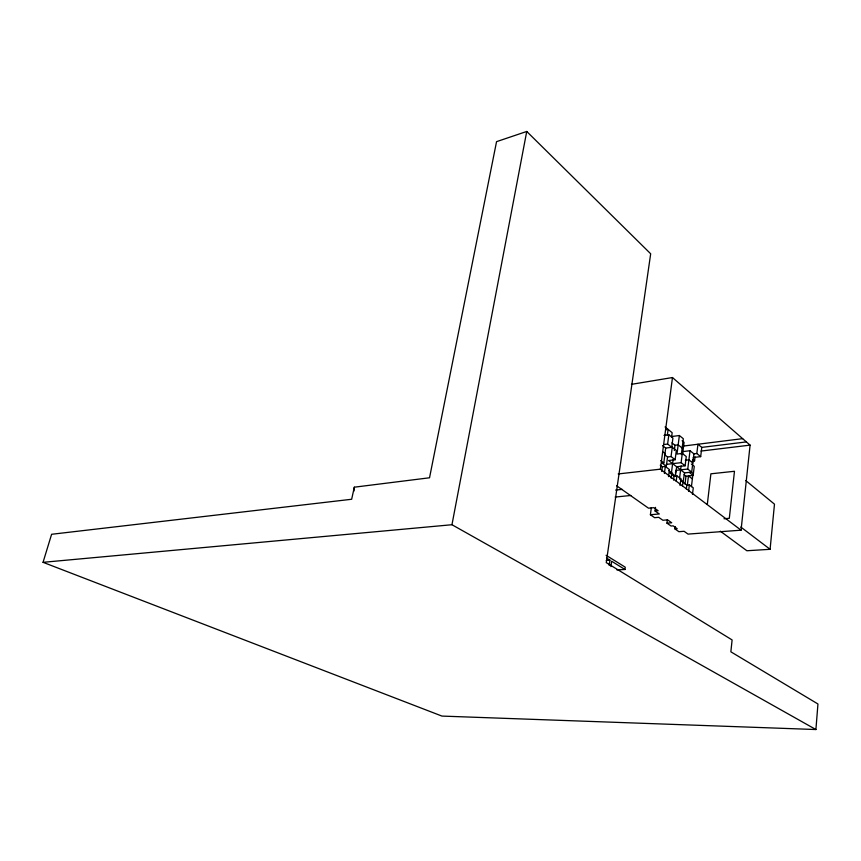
<?xml version="1.0" encoding="UTF-8"?>
<svg xmlns="http://www.w3.org/2000/svg" width="861" height="861" viewBox="0 0 861 861"><rect width="100%" height="100%" fill="white"/><g stroke="black" fill="none" stroke-linecap="round" stroke-linejoin="round"><path stroke-width="1.29" d="M815.905 729.536L817.95 703.986L730.86 651.809L732.108 639.938L606.262 562.61L650.679 253.78L526.738 131.464L496.549 141.656L429.531 477.78L354.323 487.186L351.654 499.262L51.606 534.283L43.05 562.319L441.951 716.083L815.905 729.536L451.96 524.726L43.05 562.319M720.345 531.194L746.896 550.749L770.089 549.307L774.48 504.169L745.755 480.556M675.196 526.523L674.895 528.88L678.909 531.689L684.086 531.302L688.047 534.1L741.052 530.182L750.082 445.126L672.473 377.538L631.447 384.34M353.871 491.136L354.323 487.186M707.322 504.32L710.895 473.808L734.476 471.279L729.31 518.311L724.004 518.742M684.011 474.68L685.969 476.198L693.148 475.423L694.267 466.318L691.351 464.014M701.79 447.386L700.682 456.631L696.818 453.51L697.948 444.233L701.79 447.386L746.379 441.897M692.481 494.365L693.266 487.821L689.381 484.851L686.82 485.12L680.911 480.61M686.335 489.048L686.82 485.12M687.358 485.066L688.488 475.929L692.373 478.92M688.574 491.427L689.381 484.851M662.583 445.632L665.671 448.064L672.258 447.236L676.326 450.454L675.142 459.742L668.556 460.517L684.57 472.893L691.695 472.119L693.934 453.855L690.027 450.723L682.924 451.584M691.415 486.723L693.159 472.452M692.212 461.141L694.569 460.861L695.053 456.933M682.396 486.078L684.57 472.893M673.119 459.699L671.429 472.926L675.465 476.004L676.638 466.759L685.119 465.801L686.271 456.567L682.289 453.403L676.994 454.048L679.361 435.515L672.01 436.484M685.001 484.011L685.969 476.198M691.695 472.119L687.756 469.051L690.027 450.723M676.208 481.159L676.886 475.842L674.066 476.155L671.042 473.851M681.331 454.586L683.322 438.733L679.361 435.515M685.119 465.801L681.116 462.669L682.289 453.403M679.63 477.737L681.116 465.919M682.59 454.188L684.086 442.328L682.116 440.735M680.05 485.507L680.879 478.899L676.886 475.842M674.303 450.507L674.981 445.266L671.957 442.855M671.149 478.21L671.838 472.883L668.782 470.547M674.895 528.88L677.198 528.697L673.151 525.856L671.042 526.017L666.952 523.154L667.404 519.603M673.56 480.126L674.066 476.155M675.465 473.001L675.799 470.386L687.756 469.051M660.269 465.209L662.346 466.791L666.328 466.328L667.544 456.976L664.444 454.576M671.558 437.377L672.161 432.696L665.058 426.959M668.513 476.607L669.417 469.589L665.316 466.447L664.391 473.496M675.142 459.742L671.053 456.556L672.258 447.236M741.052 530.182L660.387 469.17L672.473 377.538M651.357 507.57L650.399 514.738L659.289 513.974L655.049 510.982L655.522 507.366M661.732 471.484L662.346 466.791M666.328 466.328L662.184 463.164L663.831 462.97L665.671 448.064M667.35 435.3L668.114 429.435L665.661 429.768M668.836 434.751L672.925 438.034L671.731 447.3L667.619 444.05L668.836 434.751L663.992 435.397M616.907 569.917L624.946 569.476L625.258 567.195L606.09 555.28M610.901 566.581L611.665 561.254L624.946 569.476M609.168 565.408L609.911 560.167L606.488 558.046M451.96 524.726L526.738 131.464M663.982 444.524L667.619 444.05M674.981 445.266L678.167 444.857L682.149 448.043M683.602 446.03L742.645 438.647M700.994 451.067L750.082 445.126M667.544 456.976L671.053 456.556M693.934 453.855L696.818 453.51M693.213 457.503L700.682 456.631M685.334 460.28L688.897 459.86L692.814 462.96M666.231 464.391L681.116 462.669M618.198 473.948L660.387 469.17M670.03 473.076L671.838 472.883M679.469 479.05L680.879 478.899M615.615 490.06L622.18 489.382M615.152 497.055L630.855 495.484M655.049 510.982L658.127 510.713L653.865 507.689L648.484 508.173L616.648 485.776M666.952 523.154L671.698 522.767L667.587 519.861L662.873 520.259L658.708 517.332L654.618 517.687L650.399 514.738M606.252 560.393L609.911 560.167M740.815 527.05L770.089 549.307M680.459 479.803L683.43 482.063M660.699 460.57L663.831 462.97M662.981 451.95L665.069 453.575M689.252 472.388L693.148 475.423M692.653 459.333L694.569 460.861"/></g></svg>
